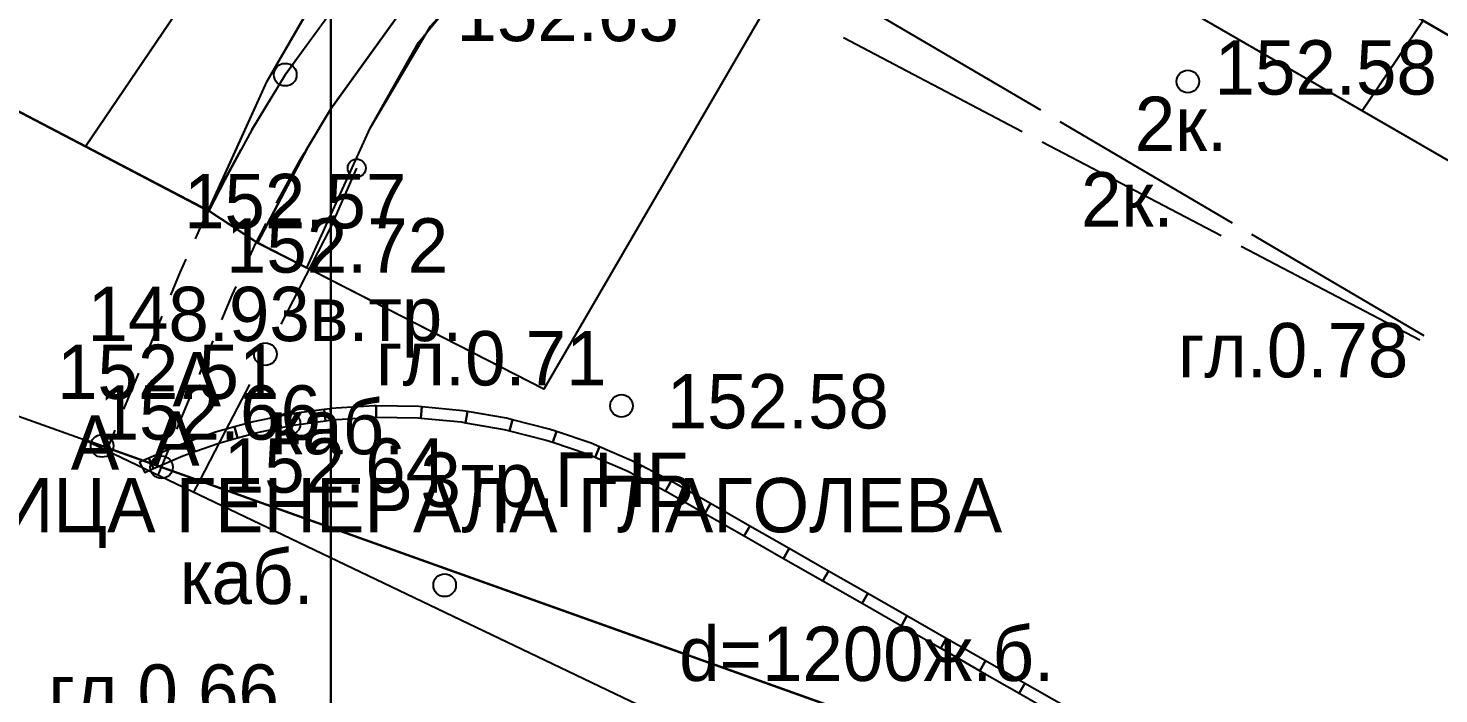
# Model space of a CAD drawing. Header units: metres. Extents: x -2743 to 126, y 13412 to 13916.
# Drawn here: x -2006.69 to -1975.53, y 13679.72 to 13694.42 of the extents above; entities that cross this region are included whole.
import ezdxf

# ---------------------------------------------------------------- set-up
doc = ezdxf.new("R2010")
doc.units = ezdxf.units.M
for name, color, linetype in [('link-улица Берзарина_Граница работ$0$ГП_Граница проектирования', 7, 'Continuous'), ('link-улица Берзарина_Покрытия — Новые$0$ДВ_ПП_Газон_Р', 7, 'Continuous'), ('link-улица Берзарина_Покрытия — Новые$0$ДВ_ПП_Тип2_Р_покрытия_ПЧ_Местные', 7, 'Continuous'), ('link-улица Берзарина_Покрытия — Новые$0$ДВ_ПП_Тип5_Р ТР', 7, 'Continuous'), ('link-улица Берзарина_Покрытия — Новые$0$ДВ_ПП_Тип6_У_ТР_3м за счет АБ_ПЧ', 7, 'Continuous'), ('link-улица Берзарина_Покрытия — Новые$0$ДВ_ПП_Тип6_У_ТР_3м за счет Газона', 7, 'Continuous'), ('link_улица Берзарина_борта$0$ДВ_ГП_П_Борт_БР100.30.15', 7, 'Continuous'), ('link_улица Берзарина_борта$0$ДВ_ГП_П_Борт_Пониженный_бетонный', 7, 'Continuous'), ('output[1-12]_3_ДЖКХ-24_03233kl$0$Красные линии', 7, 'Continuous'), ('output[1-12]_3_ДЖКХ-24_03233tp$0$Горизонтали', 7, 'Continuous'), ('output[1-12]_3_ДЖКХ-24_03233tp$0$Граница улицы', 7, 'Continuous'), ('output[1-12]_3_ДЖКХ-24_03233tp$0$Леса и газоны', 7, 'Continuous'), ('output[1-12]_3_ДЖКХ-24_03233tp$0$Фонари', 7, 'Continuous'), ('output[1-12]_3_ДЖКХ-24_03233up$0$Кабели', 7, 'Continuous'), ('output[1-12]_3_ДЖКХ-24_03233up$0$Кабель электрический', 7, 'Continuous'), ('output[1-12]_brd$0$Граница заказа', 7, 'Continuous'), ('output[1-12]_brd$0$Рамки', 7, 'Continuous'), ('output[19-22]_brd$0$Рамки', 7, 'Continuous'), ('output[23]_3_ДЖКХ-25_01840kl$0$Красные линии', 7, 'Continuous'), ('output[23]_3_ДЖКХ-25_01840tp$0$Бортовой камень', 7, 'Continuous'), ('output[23]_3_ДЖКХ-25_01840tp$0$Горизонтали', 7, 'Continuous'), ('output[23]_3_ДЖКХ-25_01840tp$0$Граница улицы', 7, 'Continuous'), ('output[23]_3_ДЖКХ-25_01840tp$0$Отдельно стоящее дерево', 7, 'Continuous'), ('output[23]_3_ДЖКХ-25_01840up$0$Кабели', 7, 'Continuous'), ('output[23]_3_ДЖКХ-25_01840up$0$Канализация самотёчная', 7, 'Continuous'), ('output[23]_brd$0$Граница заказа', 7, 'Continuous'), ('output[24-26]_brd$0$Рамки', 7, 'Continuous')]:
    doc.layers.add(name, color=color, linetype=linetype)

msp = doc.modelspace()

# ---------------------------------------------------------------- linework, layer by layer
at = {"layer": 'link-улица Берзарина_Граница работ$0$ГП_Граница проектирования'}
msp.add_lwpolyline([(-1884.084, 13633.61), (-1896.781, 13639.677), (-1906.314, 13643.487), (-1921.402, 13649.466), (-1933.159, 13654.092), (-1928.779, 13664.629), (-1988.079, 13698.859), (-1995.299, 13686.451), (-2001.646, 13689.693), (-2002.701, 13690.383), (-2013.582, 13696.083)], dxfattribs=at)
at = {"layer": 'link-улица Берзарина_Покрытия — Новые$0$ДВ_ПП_Газон_Р'}
for points in [[(-1995.299, 13686.451), (-2000.536, 13689.126), (-1999.131, 13692.209), (-1998.064, 13694.1), (-1996.718, 13695.743), (-1995.135, 13697.117), (-1993.356, 13698.202), (-1991.422, 13698.978), (-1989.373, 13699.423), (-1987.251, 13699.517), (-1985.097, 13699.24), (-1984.155, 13698.997), (-1983.236, 13698.68), (-1982.344, 13698.294), (-1981.484, 13697.839), (-1975.877, 13694.586), (-1977.227, 13692.595), (-1985.504, 13697.373), (-1988.079, 13698.859), (-1995.299, 13686.451)], [(-1939.468, 13670.799), (-1949.958, 13676.854), (-1977.227, 13692.595), (-1975.877, 13694.586), (-1948.449, 13678.674), (-1938.236, 13672.748), (-1939.468, 13670.799)]]:
    msp.add_lwpolyline(points, close=True, dxfattribs=at)
at = {"layer": 'link-улица Берзарина_Покрытия — Новые$0$ДВ_ПП_Тип2_Р_покрытия_ПЧ_Местные'}
for points in [[(-1988.37, 13716.932), (-1991.106, 13718.488), (-1999.352, 13723.318), (-2007.644, 13728.067), (-2014.63, 13732.152), (-2022.675, 13721.511), (-2018.091, 13719.957), (-2017.864, 13719.88), (-2015.667, 13718.879), (-2013.732, 13717.473), (-2012.114, 13715.712), (-2010.867, 13713.644), (-2010.06, 13711.368), (-2009.726, 13709), (-2009.868, 13706.612), (-2010.489, 13704.278), (-2011.018, 13702.877), (-2011.09, 13702.616), (-2012.031, 13700.052), (-2013.582, 13696.083), (-2005.423, 13691.809), (-1988.37, 13716.932)], [(-1982.037, 13713.301), (-1984.113, 13714.505), (-1984.609, 13714.793), (-1988.37, 13716.932), (-2005.423, 13691.809), (-2002.709, 13690.387), (-2001.407, 13693.245), (-2000.012, 13695.674), (-1998.208, 13697.786), (-1996.046, 13699.528), (-1993.577, 13700.851), (-1992.659, 13701.312), (-1991.772, 13701.677), (-1991.425, 13701.772), (-1990.759, 13701.965), (-1990.216, 13702.085), (-1989.723, 13702.167), (-1988.98, 13702.266), (-1988.285, 13702.304), (-1987.199, 13702.294), (-1986.486, 13702.223), (-1985.992, 13702.145), (-1984.547, 13701.769), (-1982.037, 13713.301)]]:
    msp.add_lwpolyline(points, close=True, dxfattribs=at)
at = {"layer": 'link-улица Берзарина_Покрытия — Новые$0$ДВ_ПП_Тип5_Р ТР'}
msp.add_lwpolyline([(-1999.103, 13696.001), (-2001.009, 13693.391), (-2001.745, 13692.175), (-2001.986, 13691.737), (-2002.346, 13691.072), (-2002.701, 13690.383), (-2001.646, 13689.693), (-2001.624, 13689.682), (-2000.521, 13691.776), (-2000, 13692.637), (-1998.367, 13694.9)], dxfattribs=at)
at = {"layer": 'link-улица Берзарина_Покрытия — Новые$0$ДВ_ПП_Тип6_У_ТР_3м за счет АБ_ПЧ'}
msp.add_lwpolyline([(-1995.537, 13699.753), (-1995.954, 13699.479), (-1997.004, 13698.499), (-1997.929, 13697.398), (-1999.103, 13696.001), (-2001.009, 13693.391), (-2001.745, 13692.175), (-2001.986, 13691.737), (-2002.346, 13691.072), (-2002.701, 13690.383), (-2002.708, 13690.388), (-2001.407, 13693.245), (-2000.012, 13695.674), (-1998.208, 13697.786), (-1996.046, 13699.528), (-1994.391, 13700.415), (-1994.813, 13700.186), (-1995.537, 13699.753)], close=True, dxfattribs=at)
at = {"layer": 'link-улица Берзарина_Покрытия — Новые$0$ДВ_ПП_Тип6_У_ТР_3м за счет Газона'}
msp.add_lwpolyline([(-1948.449, 13678.674), (-1975.877, 13694.586), (-1981.484, 13697.839), (-1982.344, 13698.294), (-1983.236, 13698.68), (-1984.155, 13698.997), (-1985.097, 13699.24), (-1984.833, 13700.456), (-1984.416, 13700.346), (-1983.698, 13700.114), (-1983.282, 13701.344), (-1982.491, 13701.072), (-1981.718, 13700.757), (-1980.963, 13700.4), (-1980.229, 13700.001), (-1974.471, 13696.66), (-1946.832, 13680.625), (-1948.449, 13678.674)], close=True, dxfattribs=at)
msp.add_lwpolyline([(-1998.367, 13694.9), (-2000, 13692.637), (-2000.521, 13691.776), (-2001.624, 13689.682), (-2000.536, 13689.126), (-1999.131, 13692.209), (-1998.064, 13694.1), (-1996.718, 13695.743)], dxfattribs=at)
at = {"layer": 'link_улица Берзарина_борта$0$ДВ_ГП_П_Борт_БР100.30.15'}
msp.add_lwpolyline([(-2002.783, 13690.224), (-2001.407, 13693.245), (-1999.927, 13695.794), (-1997.998, 13697.986), (-1995.681, 13699.763), (-1993.037, 13701.066), (-1992.539, 13701.243), (-1992.036, 13701.403), (-1991.527, 13701.545), (-1991.014, 13701.669)], dxfattribs=at)
at = {"layer": 'link_улица Берзарина_борта$0$ДВ_ГП_П_Борт_Пониженный_бетонный'}
msp.add_lwpolyline([(-2000.536, 13689.126), (-1999.131, 13692.209), (-1997.803, 13694.464), (-1996.055, 13696.374), (-1993.952, 13697.883), (-1991.555, 13698.935), (-1988.993, 13699.465), (-1986.403, 13699.453), (-1983.872, 13698.908), (-1981.484, 13697.839), (-1919.727, 13662.01), (-1919.25, 13661.666), (-1918.852, 13661.24), (-1918.543, 13660.745), (-1918.336, 13660.194), (-1916.788, 13654.433), (-1916.383, 13653.353), (-1915.785, 13652.378), (-1915.012, 13651.535), (-1914.086, 13650.848), (-1901.556, 13643.634), (-1888.766, 13636.904), (-1875.729, 13630.666)], dxfattribs=at)
at = {"layer": 'output[1-12]_3_ДЖКХ-24_03233kl$0$Красные линии'}
for points in [[(-2001.717, 13685.728), (-2002.13, 13685.614), (-2002.063, 13685.373), (-2001.658, 13685.485), (-2001.098, 13685.6), (-2001.149, 13685.845), (-2001.717, 13685.728)], [(-2000.87, 13685.903), (-2001.149, 13685.845), (-2001.098, 13685.6), (-2000.828, 13685.656), (-2000.119, 13685.752), (-2000.152, 13686), (-2000.87, 13685.903)], [(-2000.017, 13686.018), (-2000.152, 13686), (-2000.119, 13685.752), (-1999.983, 13685.77), (-2000.017, 13686.018)], [(-1999.037, 13686.079), (-2000.008, 13686.019), (-1999.992, 13685.769), (-1999.032, 13685.828), (-1999.004, 13685.828), (-1999, 13686.078), (-1999.037, 13686.079)], [(-1998.061, 13686.063), (-1999, 13686.078), (-1999.004, 13685.828), (-1998.074, 13685.813), (-1998.014, 13685.807), (-1997.991, 13686.056), (-1998.061, 13686.063)], [(-1997.088, 13685.972), (-1997.991, 13686.056), (-1998.014, 13685.807), (-1997.121, 13685.724), (-1997.029, 13685.708), (-1996.986, 13685.954), (-1997.088, 13685.972)], [(-1996.125, 13685.806), (-1996.986, 13685.954), (-1997.029, 13685.708), (-1996.177, 13685.561), (-1996.055, 13685.53), (-1995.994, 13685.772), (-1996.125, 13685.806)], [(-2002.55, 13685.496), (-2003.09, 13685.306), (-2003.006, 13685.07), (-2002.475, 13685.258), (-2002.063, 13685.373), (-2002.13, 13685.614), (-2002.55, 13685.496)], [(-1995.178, 13685.566), (-1995.994, 13685.772), (-1996.055, 13685.53), (-1995.249, 13685.326), (-1995.098, 13685.275), (-1995.018, 13685.512), (-1995.178, 13685.566)], [(-1994.252, 13685.253), (-1995.018, 13685.512), (-1995.098, 13685.275), (-1994.342, 13685.019), (-1994.165, 13684.944), (-1994.067, 13685.174), (-1994.252, 13685.253)], [(-2003.366, 13685.208), (-2004.022, 13684.924), (-2003.923, 13684.695), (-2003.274, 13684.975), (-2003.006, 13685.07), (-2003.09, 13685.306), (-2003.366, 13685.208)], [(-1993.354, 13684.87), (-1994.067, 13685.174), (-1994.165, 13684.944), (-1993.461, 13684.644), (-1993.262, 13684.54), (-1993.146, 13684.762), (-1993.354, 13684.87)], [(-1992.492, 13684.421), (-1993.146, 13684.762), (-1993.262, 13684.54), (-1992.607, 13684.199), (-1992.492, 13684.421)], [(-1991.619, 13683.922), (-1992.487, 13684.418), (-1992.612, 13684.201), (-1991.743, 13683.705), (-1991.619, 13683.922)], [(-1990.751, 13683.426), (-1991.619, 13683.922), (-1991.743, 13683.705), (-1990.875, 13683.209), (-1990.751, 13683.426)], [(-1989.883, 13682.93), (-1990.751, 13683.426), (-1990.875, 13683.209), (-1990.007, 13682.713), (-1989.883, 13682.93)], [(-1989.014, 13682.434), (-1989.883, 13682.93), (-1990.007, 13682.713), (-1989.139, 13682.217), (-1989.014, 13682.434)], [(-1988.146, 13681.938), (-1989.014, 13682.434), (-1989.139, 13682.217), (-1988.27, 13681.721), (-1988.146, 13681.938)], [(-1987.278, 13681.442), (-1988.146, 13681.938), (-1988.27, 13681.721), (-1987.402, 13681.225), (-1987.278, 13681.442)], [(-1986.41, 13680.945), (-1987.278, 13681.442), (-1987.402, 13681.225), (-1986.534, 13680.728), (-1986.41, 13680.945)], [(-1985.541, 13680.449), (-1986.41, 13680.945), (-1986.534, 13680.728), (-1985.666, 13680.232), (-1985.541, 13680.449)], [(-1984.673, 13679.953), (-1985.541, 13680.449), (-1985.666, 13680.232), (-1984.797, 13679.736), (-1984.673, 13679.953)], [(-1983.805, 13679.457), (-1984.673, 13679.953), (-1984.797, 13679.736), (-1983.929, 13679.24), (-1983.805, 13679.457)]]:
    msp.add_lwpolyline(points, close=True, dxfattribs=at)
at = {"layer": 'output[1-12]_3_ДЖКХ-24_03233tp$0$Горизонтали'}
for centre in [(-2001.009, 13693.391), (-1981.076, 13693.24), (-1993.585, 13686.081)]:
    msp.add_circle(centre, 0.25, dxfattribs=at)
at = {"layer": 'output[1-12]_3_ДЖКХ-24_03233tp$0$Граница улицы'}
for points in [[(-1998.787, 13694.32), (-1998.44, 13694.8), (-1998.367, 13694.9)], [(-2001.044, 13693.332), (-2001.009, 13693.391), (-2000.546, 13694.025)], [(-1999.5, 13693.334), (-1999.08, 13693.915)], [(-2001.745, 13692.175), (-2001.303, 13692.905)], [(-2000, 13692.637), (-1999.973, 13692.68), (-1999.794, 13692.929)], [(-2000.33, 13692.092), (-2000, 13692.637)], [(-2002.39, 13690.986), (-2002.301, 13691.159), (-2001.986, 13691.737)], [(-2001.204, 13690.551), (-2001.193, 13690.572), (-2000.688, 13691.499), (-2000.588, 13691.664)], [(-2002.813, 13690.161), (-2002.792, 13690.206), (-2002.783, 13690.224), (-2002.619, 13690.541)], [(-2002.992, 13689.77), (-2002.813, 13690.161)], [(-2001.719, 13689.538), (-2001.664, 13689.658), (-2001.646, 13689.693), (-2001.433, 13690.106)], [(-2001.887, 13689.172), (-2001.719, 13689.538)], [(-2003.538, 13688.525), (-2003.332, 13689.026), (-2003.2, 13689.315)], [(-2002.409, 13687.976), (-2002.182, 13688.527), (-2002.095, 13688.717)], [(-2004.055, 13687.267), (-2003.729, 13688.063)], [(-2002.905, 13686.769), (-2002.599, 13687.514)], [(-2004.573, 13686.01), (-2004.246, 13686.805)], [(-2003.401, 13685.562), (-2003.095, 13686.307)], [(-2004.926, 13685.149), (-2004.763, 13685.547)], [(-2003.744, 13684.728), (-2003.591, 13685.1)]]:
    msp.add_lwpolyline(points, dxfattribs=at)
at = {"layer": 'output[1-12]_3_ДЖКХ-24_03233tp$0$Леса и газоны'}
msp.add_circle((-2000.928, 13685.682), 0.25, dxfattribs=at)
at = {"layer": 'output[1-12]_3_ДЖКХ-24_03233tp$0$Фонари'}
msp.add_circle((-1999.431, 13691.328), 0.2, dxfattribs=at)
at = {"layer": 'output[1-12]_3_ДЖКХ-24_03233up$0$Кабели'}
for points in [[(-2000, 13690.014), (-1999.431, 13691.328)], [(-2001.103, 13687.886), (-2000, 13690.014)], [(-2002.897, 13684.425), (-2002.328, 13685.523), (-2001.794, 13686.554)]]:
    msp.add_lwpolyline(points, dxfattribs=at)
msp.add_circle((-2001.449, 13687.22), 0.25, dxfattribs=at)
at = {"layer": 'output[1-12]_3_ДЖКХ-24_03233up$0$Кабель электрический'}
for points in [[(-1988.137, 13694.848), (-1984.333, 13692.612)], [(-1984.733, 13692.132), (-1988.682, 13694.203)], [(-1983.902, 13692.358), (-1980.098, 13690.122)], [(-1980.34, 13689.83), (-1984.29, 13691.9)], [(-1979.667, 13689.868), (-1975.863, 13687.632)], [(-1975.948, 13687.527), (-1979.897, 13689.598)]]:
    msp.add_lwpolyline(points, dxfattribs=at)
at = {"layer": 'output[1-12]_brd$0$Граница заказа'}
msp.add_lwpolyline([(-2346.581, 13797.271), (-2166.599, 13756.435), (-2146.461, 13744.448), (-2137.057, 13735.438), (-2116.083, 13730.556), (-2106.947, 13730.964), (-2106.947, 13685.73), (-2024.861, 13668.702), (-2016.466, 13689.267), (-1943.717, 13663.309), (-1875.376, 13614.096), (-1826.303, 13588.476), (-1816.168, 13541.725), (-1765.892, 13527.485), (-1735.115, 13529.544), (-1686.146, 13524.756), (-1676.411, 13564.262), (-1525.599, 13535.005), (-1412.062, 13512.979), (-1427.758, 13454.715), (-1407.548, 13450.243), (-1398.752, 13489.999), (-1344.683, 13479.798), (-1272.603, 13462.997)], dxfattribs=at)
at = {"layer": 'output[1-12]_brd$0$Рамки'}
for points in [[(-2250, 13600), (-2250, 13850), (-2000, 13850), (-2000, 13600), (-2250, 13600)], [(-2000, 13500), (-2000, 13800), (-1750, 13800), (-1750, 13500), (-2000, 13500)]]:
    msp.add_lwpolyline(points, dxfattribs=at)
at = {"layer": 'output[19-22]_brd$0$Рамки'}
msp.add_lwpolyline([(-2000, 13500), (-2000, 13750)], dxfattribs=at)
at = {"layer": 'output[23]_3_ДЖКХ-25_01840kl$0$Красные линии'}
msp.add_lwpolyline([(-2004.16, 13684.865), (-2004.225, 13684.831), (-2004.11, 13684.609), (-2004.053, 13684.638), (-2003.923, 13684.694), (-2004.023, 13684.924), (-2004.16, 13684.865)], close=True, dxfattribs=at)
at = {"layer": 'output[23]_3_ДЖКХ-25_01840tp$0$Бортовой камень'}
msp.add_lwpolyline([(-2005.074, 13685.153), (-2005.056, 13685.196)], dxfattribs=at)
at = {"layer": 'output[23]_3_ДЖКХ-25_01840tp$0$Горизонтали'}
for centre in [(-2005.056, 13685.196), (-2003.744, 13684.727)]:
    msp.add_circle(centre, 0.25, dxfattribs=at)
at = {"layer": 'output[23]_3_ДЖКХ-25_01840tp$0$Граница улицы'}
msp.add_lwpolyline([(-2003.816, 13684.552), (-2003.744, 13684.727)], dxfattribs=at)
at = {"layer": 'output[23]_3_ДЖКХ-25_01840tp$0$Отдельно стоящее дерево'}
msp.add_circle((-1997.489, 13682.12), 0.25, dxfattribs=at)
at = {"layer": 'output[23]_3_ДЖКХ-25_01840up$0$Кабели'}
msp.add_lwpolyline([(-2003.027, 13684.175), (-2002.897, 13684.425)], dxfattribs=at)
at = {"layer": 'output[23]_brd$0$Граница заказа'}
msp.add_lwpolyline([(-1912.765, 13641.02), (-1943.717, 13663.309), (-2005.475, 13685.345), (-1912.765, 13641.02)], dxfattribs=at)
at = {"layer": 'output[24-26]_brd$0$Рамки'}
msp.add_lwpolyline([(-2250, 13650), (-2250, 13900), (-2000, 13900), (-2000, 13650), (-2250, 13650)], dxfattribs=at)

# ---------------------------------------------------------------- texts
at = {"layer": 'output[1-12]_3_ДЖКХ-24_03233tp$0$Горизонтали'}
for s, p in [('152.65', (-1997.228, 13694.131)), ('152.58', (-1980.484, 13692.951)), ('152.57', (-2003.245, 13690.001)), ('152.72', (-2002.319, 13689.021)), ('152.58', (-1992.585, 13685.581))]:
    msp.add_text(s, height=1.2, dxfattribs=at).set_placement(p)
at = {"layer": 'output[1-12]_3_ДЖКХ-24_03233tp$0$Граница улицы'}
msp.add_text('А', height=1.2, dxfattribs=at).set_placement((-2003.498, 13686.071))
at = {"layer": 'output[1-12]_3_ДЖКХ-24_03233up$0$Кабели'}
for s, p in [('гл.0.71', (-1999.005, 13686.531)), ('каб.', (-2001.338, 13685.012)), ('гл.0.66', (-2006.242, 13679.173))]:
    msp.add_text(s, height=1.2, dxfattribs=at).set_placement(p)
at = {"layer": 'output[1-12]_3_ДЖКХ-24_03233up$0$Кабель электрический'}
for s, p in [('2к.', (-1982.247, 13691.705)), ('2к.', (-1983.433, 13690.039)), ('148.93в.тр.', (-2005.376, 13687.509)), ('гл.0.78', (-1981.297, 13686.71)), ('3тр.ГНБ', (-1998.024, 13683.85))]:
    msp.add_text(s, height=1.2, dxfattribs=at).set_placement(p)
at = {"layer": 'output[23]_3_ДЖКХ-25_01840tp$0$Горизонтали'}
for s, p in [('152.51', (-2006.049, 13686.232)), ('152.66', (-2005.131, 13685.334)), ('152.64', (-2002.367, 13684.164))]:
    msp.add_text(s, height=1.2, dxfattribs=at).set_placement(p)
at = {"layer": 'output[23]_3_ДЖКХ-25_01840tp$0$Граница улицы'}
for s, p in [('А', (-2005.746, 13684.672)), ('А', (-2003.973, 13684.762)), ('УЛИЦА ГЕНЕРАЛА ГЛАГОЛЕВА', (-2009.356, 13683.289))]:
    msp.add_text(s, height=1.2, dxfattribs=at).set_placement(p)
at = {"layer": 'output[23]_3_ДЖКХ-25_01840up$0$Кабели'}
msp.add_text('каб.', height=1.2, dxfattribs=at).set_placement((-2003.339, 13681.705))
at = {"layer": 'output[23]_3_ДЖКХ-25_01840up$0$Канализация самотёчная'}
msp.add_text('d=1200ж.б.', height=1.2, dxfattribs=at).set_placement((-1992.31, 13680.007))

doc.saveas('drawing.dxf')
